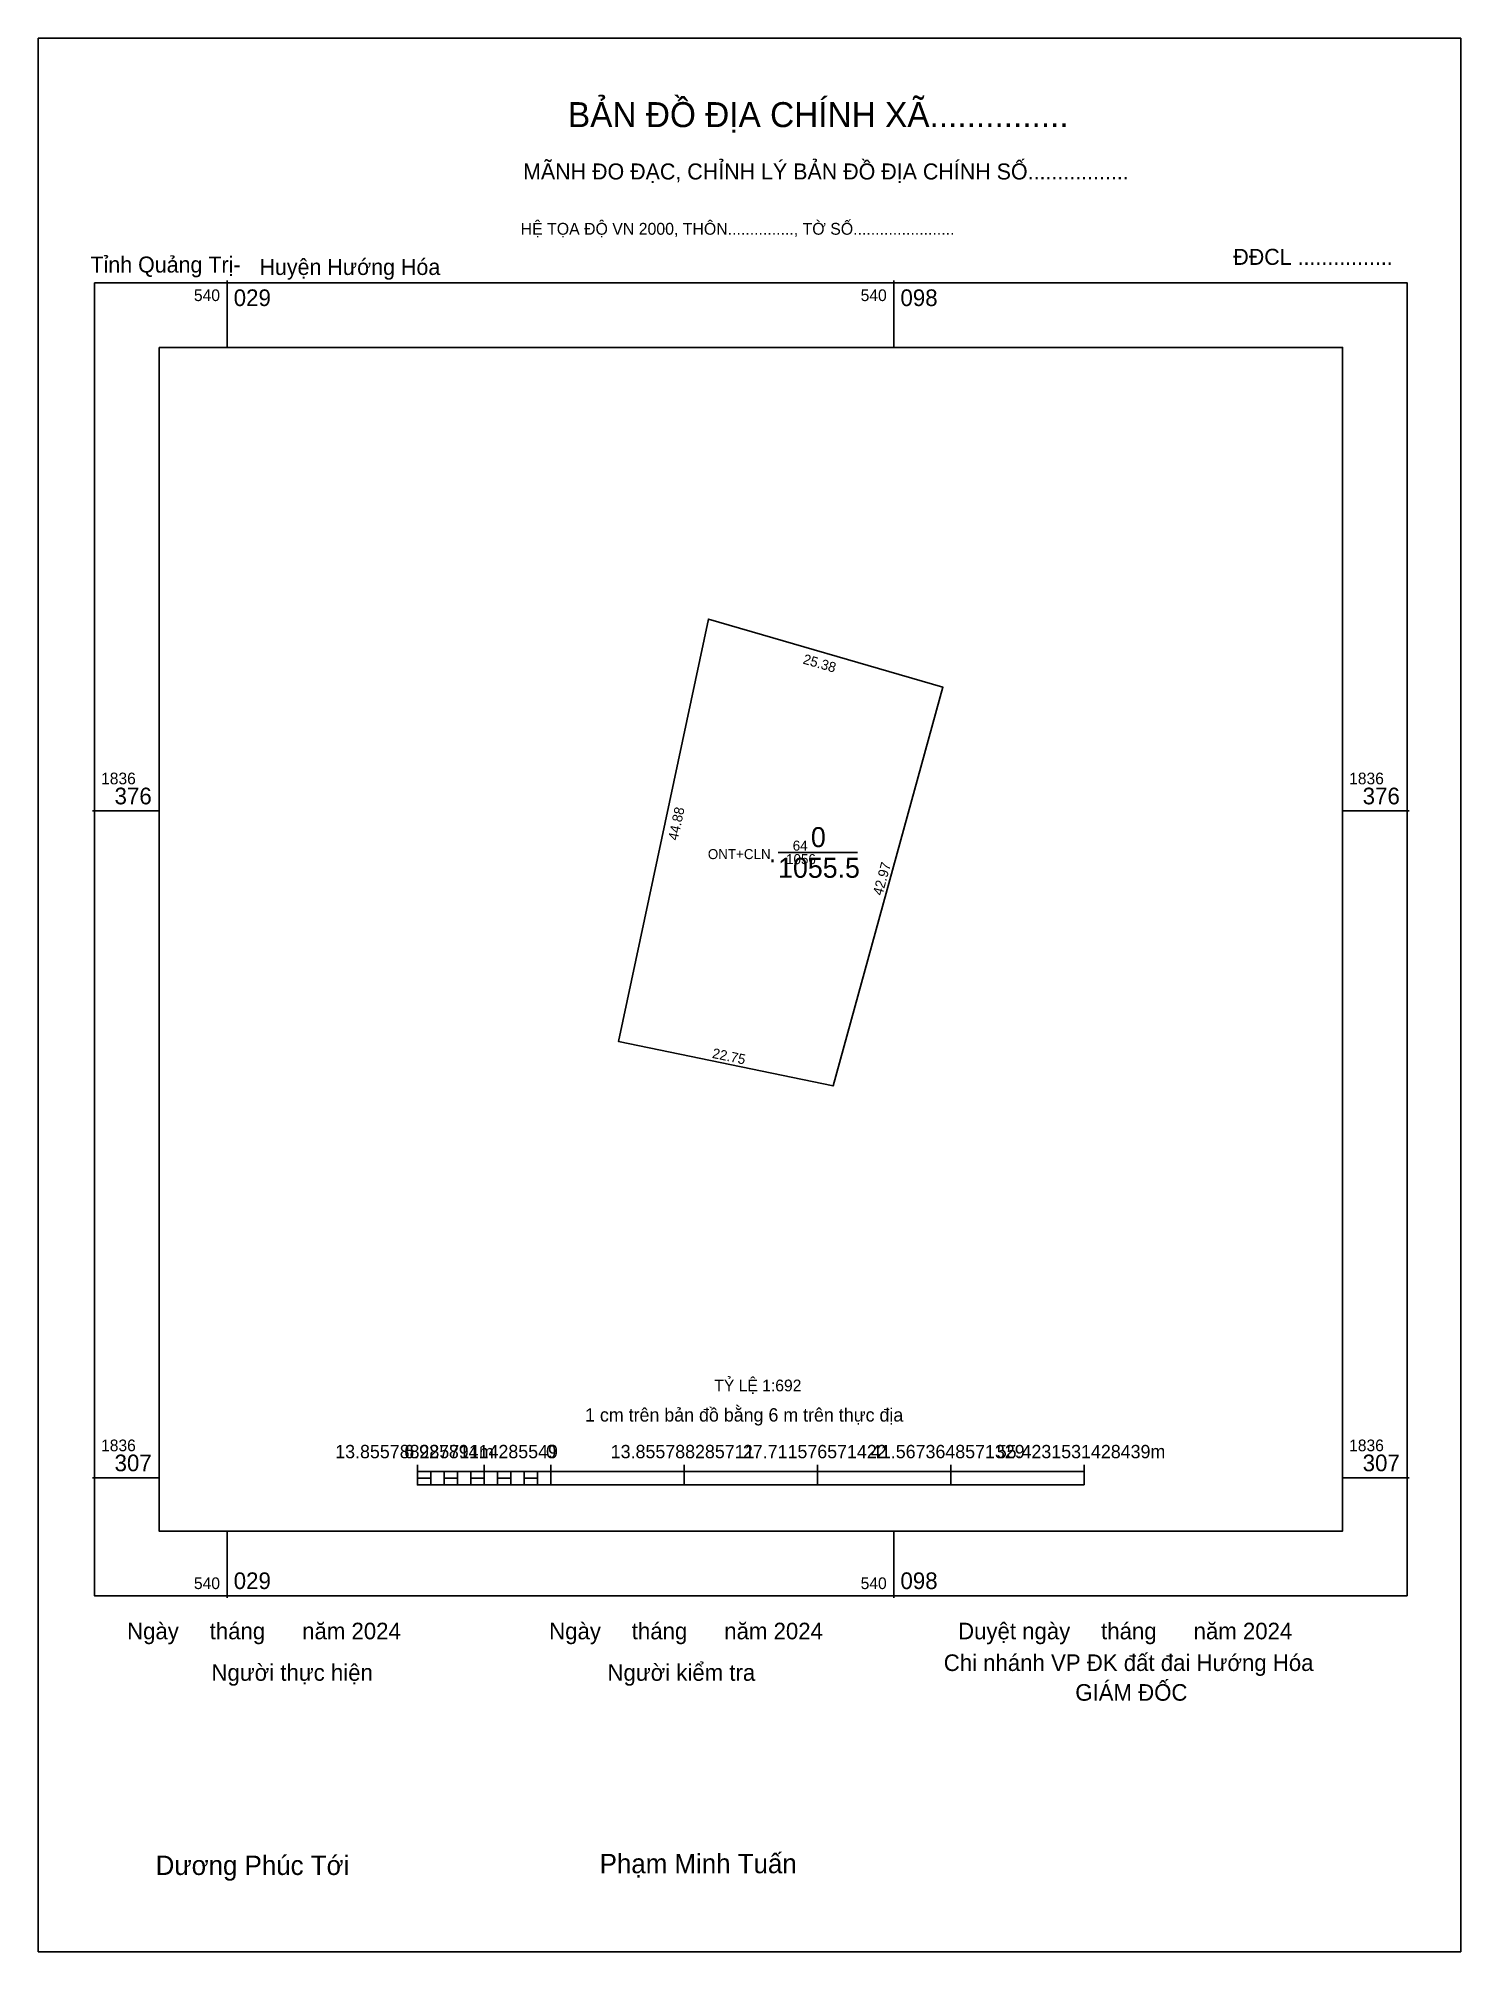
# Model space of a CAD drawing. Extents: x 540010 to 540158, y 1836258 to 1836457.
import ezdxf

# ---------------------------------------------------------------- set-up
doc = ezdxf.new("R2010")
doc.units = 0
for name, color, linetype in [('Level 1', 7, 'Continuous'), ('Level 10', 7, 'Continuous'), ('Level 13', 7, 'Continuous'), ('Level 15', 7, 'Continuous'), ('Level 49', 7, 'Continuous'), ('Level 6', 7, 'Continuous'), ('Level 62', 7, 'Continuous'), ('Level 63', 7, 'Continuous'), ('Level 9', 7, 'Continuous')]:
    doc.layers.add(name, color=color, linetype=linetype)

msp = doc.modelspace()

# ---------------------------------------------------------------- linework, layer by layer
at = {"layer": 'Level 1'}
msp.add_lwpolyline([(540079.37, 1836396.84), (540103.74, 1836389.76), (540092.32, 1836348.34), (540070.04, 1836352.94)], close=True, dxfattribs=at)
at = {"layer": 'Level 10'}
msp.add_lwpolyline([(540070.04, 1836352.94), (540079.37, 1836396.84), (540103.74, 1836389.76), (540092.32, 1836348.34)], close=True, dxfattribs=at)
at = {"layer": 'Level 15'}
msp.add_lwpolyline([(540009.73, 1836457.17), (540157.54, 1836457.17), (540157.54, 1836258.4), (540009.73, 1836258.4)], close=True, dxfattribs=at)
at = {"layer": 'Level 49'}
msp.add_line((540086.61, 1836372.59), (540094.85, 1836372.59), dxfattribs=at)
at = {"layer": 'Level 62'}
msp.add_lwpolyline([(540022.28, 1836425.06), (540145.26, 1836425.06), (540145.26, 1836302.09), (540022.28, 1836302.09)], close=True, dxfattribs=at)
at = {"layer": 'Level 63'}
for p, q in [((540029.35, 1836431.99), (540029.35, 1836425.06)), ((540098.63, 1836431.99), (540098.63, 1836425.06)), ((540015.36, 1836376.9), (540022.28, 1836376.9)), ((540145.26, 1836376.9), (540152.19, 1836376.9)), ((540049.13, 1836308.97), (540049.13, 1836306.89)), ((540049.13, 1836308.28), (540118.41, 1836308.28)), ((540050.52, 1836308.28), (540050.52, 1836306.89)), ((540051.9, 1836308.28), (540051.9, 1836306.89)), ((540053.29, 1836308.28), (540053.29, 1836306.89)), ((540054.68, 1836308.28), (540054.68, 1836306.89)), ((540056.06, 1836308.97), (540056.06, 1836306.89)), ((540056.06, 1836308.28), (540056.06, 1836306.89)), ((540057.45, 1836308.28), (540057.45, 1836306.89)), ((540058.83, 1836308.28), (540058.83, 1836306.89)), ((540060.22, 1836308.28), (540060.22, 1836306.89)), ((540061.6, 1836308.28), (540061.6, 1836306.89)), ((540062.99, 1836308.97), (540062.99, 1836306.89)), ((540062.99, 1836308.28), (540062.99, 1836306.89)), ((540076.84, 1836308.97), (540076.84, 1836306.89)), ((540090.7, 1836308.97), (540090.7, 1836306.89)), ((540104.56, 1836308.97), (540104.56, 1836306.89)), ((540118.41, 1836308.97), (540118.41, 1836306.89)), ((540015.36, 1836307.62), (540022.28, 1836307.62)), ((540049.13, 1836306.89), (540118.41, 1836306.89)), ((540145.26, 1836307.62), (540152.19, 1836307.62)), ((540029.35, 1836302.09), (540029.35, 1836295.16)), ((540098.63, 1836302.09), (540098.63, 1836295.16))]:
    msp.add_line(p, q, dxfattribs=at)
for points in [[(540015.57, 1836431.78), (540151.97, 1836431.78), (540151.97, 1836295.37), (540015.57, 1836295.37)], [(540049.13, 1836307.58), (540050.52, 1836307.58), (540050.52, 1836306.89), (540049.13, 1836306.89)], [(540049.13, 1836307.58), (540050.52, 1836307.58), (540050.52, 1836306.89), (540049.13, 1836306.89)], [(540051.9, 1836307.58), (540053.29, 1836307.58), (540053.29, 1836306.89), (540051.9, 1836306.89)], [(540054.68, 1836307.58), (540056.06, 1836307.58), (540056.06, 1836306.89), (540054.68, 1836306.89)], [(540057.45, 1836307.58), (540058.83, 1836307.58), (540058.83, 1836306.89), (540057.45, 1836306.89)], [(540060.22, 1836307.58), (540061.6, 1836307.58), (540061.6, 1836306.89), (540060.22, 1836306.89)]]:
    msp.add_lwpolyline(points, close=True, dxfattribs=at)
at = {"layer": 'Level 9'}
msp.add_line((540086.9, 1836372.59), (540090.88, 1836372.59), dxfattribs=at)

# ---------------------------------------------------------------- texts
at = {"layer": 'Level 1'}
msp.add_text('1056', height=1.039, dxfattribs=at).set_placement((540087.44, 1836371.38))
at = {"layer": 'Level 13'}
for s, height, p in [('64', 1.039, (540088.13, 1836372.78)), ('0', 2.08, (540090.02, 1836373.14)), ('ONT+CLN', 1.039, (540079.31, 1836371.9)), ('.', 2.08, (540085.64, 1836371.55)), ('1055.5', 2.078, (540086.61, 1836369.96))]:
    msp.add_text(s, height=height, dxfattribs=at).set_placement(p)
at = {"layer": 'Level 6'}
msp.add_text('TỶ LỆ 1:692', height=1.2179, dxfattribs=at).set_placement((540079.98, 1836316.61))
at = {"layer": 'Level 63'}
for s, height, p in [('BẢN ĐỒ ĐỊA CHÍNH XÃ...............', 2.5936, (540064.77, 1836447.94)), ('MÃNH ĐO ĐẠC, CHỈNH LÝ BẢN ĐỒ ĐỊA CHÍNH SỐ.................', 1.6642, (540060.11, 1836442.5)), ('HỆ TỌA ĐỘ VN 2000, THÔN..............., TỜ SỐ.......................', 1.2319, (540059.86, 1836436.76)), ('540', 1.212, (540025.91, 1836429.87)), ('029', 1.732, (540030.04, 1836429.35)), ('540', 1.212, (540095.19, 1836429.87)), ('098', 1.732, (540099.32, 1836429.35)), ('1836', 1.212, (540016.26, 1836379.67)), ('1836', 1.212, (540145.95, 1836379.67)), ('376', 1.732, (540017.66, 1836377.59)), ('376', 1.732, (540147.35, 1836377.59)), ('1 cm trên bản đồ bằng 6 m trên thực địa', 1.3856, (540066.55, 1836313.47)), ('1836', 1.212, (540016.26, 1836310.39)), ('307', 1.732, (540017.66, 1836308.31)), ('13.855788285711m', 1.3856, (540040.59, 1836309.66)), ('6.92789414285549', 1.3856, (540047.76, 1836309.66)), ('0', 1.39, (540062.5, 1836309.66)), ('13.855788285711', 1.3856, (540069.22, 1836309.66)), ('27.711576571422', 1.3856, (540082.95, 1836309.66)), ('41.5673648571329', 1.3856, (540096.26, 1836309.66)), ('55.4231531428439m', 1.3856, (540109.33, 1836309.66)), ('1836', 1.212, (540145.95, 1836310.39)), ('307', 1.732, (540147.35, 1836308.31)), ('540', 1.212, (540025.91, 1836296.07)), ('029', 1.732, (540030.04, 1836296.07)), ('540', 1.212, (540095.19, 1836296.07)), ('098', 1.732, (540099.32, 1836296.07)), ('Ngày     tháng      năm 2024', 1.7239, (540018.96, 1836290.85)), ('Ngày     tháng      năm 2024', 1.7239, (540062.82, 1836290.85)), ('Duyệt ngày     tháng      năm 2024', 1.7239, (540105.31, 1836290.85)), ('Người thực hiện', 1.7239, (540027.73, 1836286.54)), ('Người kiểm tra', 1.7239, (540068.88, 1836286.54)), ('Chi nhánh VP ĐK đất đai Hướng Hóa', 1.7239, (540103.82, 1836287.56)), ('GIÁM ĐỐC', 1.724, (540117.49, 1836284.47)), ('Dương Phúc Tới', 2.0107, (540021.93, 1836266.37)), ('Phạm Minh Tuấn', 2.0107, (540068.07, 1836266.55))]:
    msp.add_text(s, height=height, dxfattribs=at).set_placement(p)
for s, rotation, p in [('25.38', 343.8003, (540089.11, 1836392.23)), ('44.88', 78.0015, (540076.18, 1836373.78)), ('42.97', 74.5858, (540097.43, 1836368.05)), ('22.75', 348.3344, (540079.7, 1836351.26))]:
    msp.add_text(s, height=1.039, rotation=rotation, dxfattribs=at).set_placement(p)
at = {"layer": 'Level 9'}
for s, p in [('ĐĐCL ................', (540133.91, 1836433.63)), ('Tỉnh Quảng Trị-', (540015.16, 1836432.83)), ('Huyện Hướng Hóa', (540032.72, 1836432.58))]:
    msp.add_text(s, height=1.6642, dxfattribs=at).set_placement(p)

doc.saveas('drawing.dxf')
